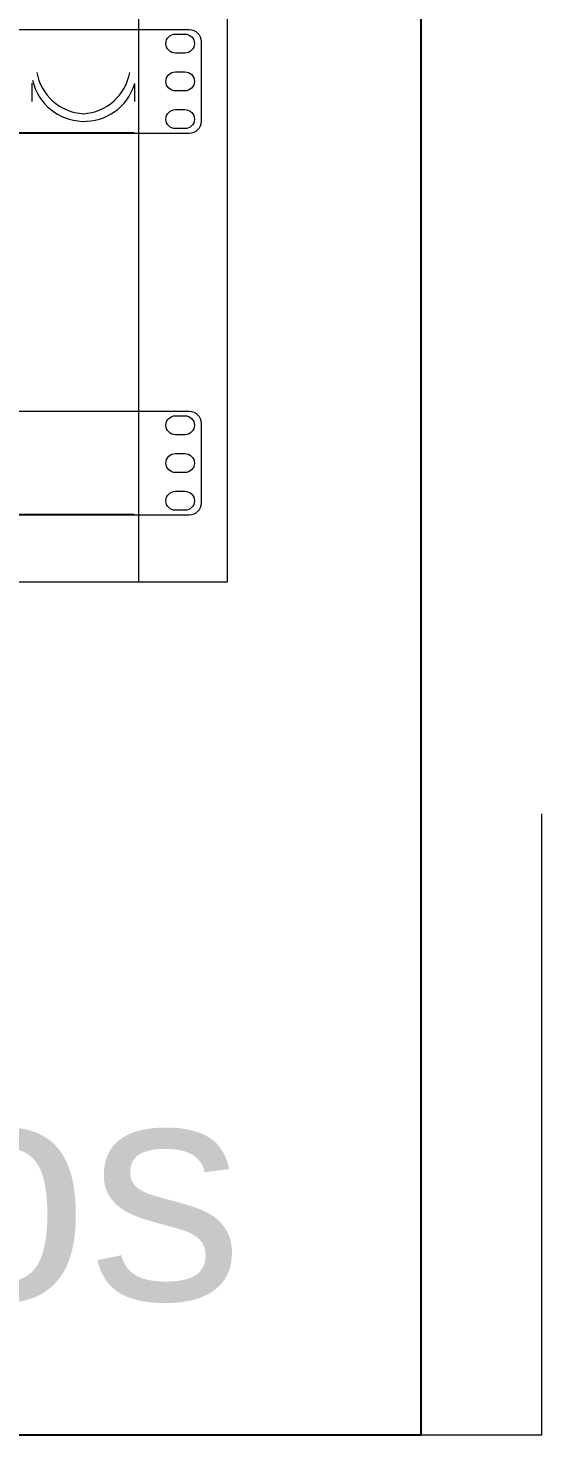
# Model space of a CAD drawing. Header units: millimetres. Extents: x 1256 to 2931, y 3298 to 3694.
# Drawn here: x 2791.86 to 2802.74, y 3380.94 to 3410.73 of the extents above; entities that cross this region are included whole.
import ezdxf

# ---------------------------------------------------------------- set-up
doc = ezdxf.new("R2010")
doc.units = ezdxf.units.MM
doc.layers.get('0').update_dxf_attribs({"color": 250, "lineweight": 5})
for name, color, linetype, lineweight in [('(C)1U - Gestion Cable', 250, 'Continuous', 5), ('Pantalla Rack', 250, 'Continuous', 5), ('Rack 1 - 2', 250, 'Continuous', 5), ('trazo fino', 7, 'Continuous', 20)]:
    doc.layers.add(name, color=color, linetype=linetype, lineweight=lineweight)
doc.layers.add('Marco membrete', color=7, linetype='Continuous')
doc.styles.get("Standard").update_dxf_attribs({"font": 'Arial.ttf'})

# ---------------------------------------------------------------- blocks, each defined once
blk = doc.blocks.new('MOUSE FRONTAL')
at = {"color": 250}
for p, q in [((-0.03329, 0.02004), (-0.03327, 0.03198)), ((0.03327, 0.03187), (0.03329, 0.02004)), ((-0.01329, 0), (0.01329, 0))]:
    blk.add_line(p, q, dxfattribs=at)
for centre, radius, start, end in [((0.00192, 0.04488), 0.03284, 190.31373, 266.56712), ((-0.00211, 0.04488), 0.03284, 273.43288, 349.68627), ((0.00042, 0.04151), 0.03438, 192.91762, 342.8701)]:
    blk.add_arc(centre, radius, start, end, dxfattribs=at)

msp = doc.modelspace()

# ---------------------------------------------------------------- linework, layer by layer
at = {"layer": '(C)1U - Gestion Cable'}
for points in [[(2772.805, 3410.7), (2795.268, 3410.7)], [(2795.268, 3408.502), (2772.805, 3408.502)], [(2772.805, 3402.618), (2795.268, 3402.618)], [(2795.268, 3400.419), (2772.805, 3400.419)]]:
    msp.add_lwpolyline(points, dxfattribs=at)
for points in [[(2795.178, 3410.202), (2794.977, 3410.202, -0.414214), (2794.775, 3410.403), (2794.775, 3410.403, -0.414214), (2794.977, 3410.605), (2795.178, 3410.605, -0.414214), (2795.379, 3410.403), (2795.379, 3410.403, -0.414214)], [(2795.178, 3409.402), (2794.977, 3409.402, -0.414214), (2794.775, 3409.603), (2794.775, 3409.603, -0.414214), (2794.977, 3409.805), (2795.178, 3409.805, -0.414214), (2795.379, 3409.603), (2795.379, 3409.603, -0.414214)], [(2795.178, 3408.602), (2794.977, 3408.602, -0.414214), (2794.775, 3408.803), (2794.775, 3408.803, -0.414214), (2794.977, 3409.005), (2795.178, 3409.005, -0.414214), (2795.379, 3408.803), (2795.379, 3408.803, -0.414214)], [(2795.178, 3402.12), (2794.977, 3402.12, -0.414214), (2794.775, 3402.321), (2794.775, 3402.321, -0.414214), (2794.977, 3402.522), (2795.178, 3402.522, -0.414214), (2795.379, 3402.321), (2795.379, 3402.321, -0.414214)], [(2795.178, 3401.32), (2794.977, 3401.32, -0.414214), (2794.775, 3401.521), (2794.775, 3401.521, -0.414214), (2794.977, 3401.722), (2795.178, 3401.722, -0.414214), (2795.379, 3401.521), (2795.379, 3401.521, -0.414214)], [(2795.178, 3400.52), (2794.977, 3400.52, -0.414214), (2794.775, 3400.721), (2794.775, 3400.721, -0.414214), (2794.977, 3400.923), (2795.178, 3400.923, -0.414214), (2795.379, 3400.721), (2795.379, 3400.721, -0.414214)]]:
    msp.add_lwpolyline(points, format="xyb", close=True, dxfattribs=at)
for points in [[(2795.268, 3410.7, -0.414214), (2795.52, 3410.449), (2795.52, 3408.753, -0.414214), (2795.268, 3408.502)], [(2795.268, 3402.618, -0.414214), (2795.52, 3402.366), (2795.52, 3400.671, -0.414214), (2795.268, 3400.419)]]:
    msp.add_lwpolyline(points, format="xyb", dxfattribs=at)
for p, q in [((2794.202, 3399.004), (2794.202, 3429.655)), ((2783.938, 3408.524), (2794.103, 3408.524)), ((2783.938, 3400.442), (2794.103, 3400.442))]:
    msp.add_line(p, q)
at = {"layer": 'Marco membrete'}
for p, q in [((2800.178, 3380.943), (2800.178, 3441.729)), ((2754.257, 3380.943), (2800.178, 3380.943))]:
    msp.add_line(p, q, dxfattribs=at)
at = {"layer": 'Rack 1 - 2'}
for p, q in [((2796.078, 3399.004), (2796.078, 3429.655)), ((2786.226, 3399.004), (2796.078, 3399.004))]:
    msp.add_line(p, q, dxfattribs=at)
at = {"layer": 'trazo fino'}
for p, q in [((2802.738, 3380.943), (2802.738, 3394.092)), ((2800.178, 3380.943), (2802.738, 3380.943))]:
    msp.add_line(p, q, dxfattribs=at)

# ---------------------------------------------------------------- block references
at = {"layer": 'Pantalla Rack', "color": 250, "xscale": 32.55398808350918, "yscale": 32.55398808350918, "zscale": 32.55398808350918}
msp.add_blockref('MOUSE FRONTAL', (2793.028, 3408.524), dxfattribs=at)

# ---------------------------------------------------------------- texts
at = {"layer": 'Pantalla Rack', "insert": (2784.964, 3390.008), "char_height": 4.68047, "attachment_point": 5}
msp.add_mtext_dynamic_manual_height_columns('Sala Telecos', width=0.19502, gutter_width=0.0282, heights=[0], dxfattribs=at)

doc.saveas('drawing.dxf')
